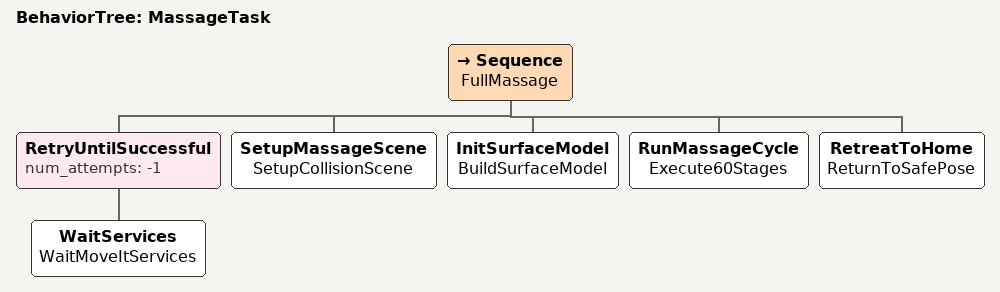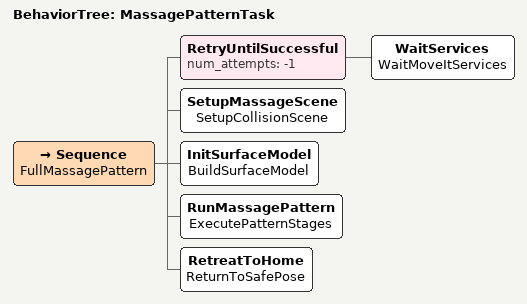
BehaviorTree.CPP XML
<root BTCPP_format="4">
  <BehaviorTree ID="MassageTask">
    <Sequence name="FullMassage">

      <!-- 阶段 0: 等待所有 ROS2 服务就绪（num_attempts=-1 = 无限重试） -->
      <RetryUntilSuccessful num_attempts="-1">
        <WaitServices name="WaitMoveItServices"/>
      </RetryUntilSuccessful>

      <!-- 阶段 1: 向 PlanningScene 注册床+人体碰撞对象 -->
      <SetupMassageScene name="SetupCollisionScene"/>

      <!-- 阶段 2: 构建 Catmull-Rom 脊柱曲面 + 路径生成器 -->
      <InitSurfaceModel name="BuildSurfaceModel"/>

      <!-- 阶段 3: 核心 — 60 阶段按摩遍历 -->
      <RunMassageCycle name="Execute60Stages"/>

      <!-- 阶段 4: 双臂回初始位姿 -->
      <RetreatToHome name="ReturnToSafePose"/>

    </Sequence>
  </BehaviorTree>

  <BehaviorTree ID="MassagePatternTask">
    <Sequence name="FullMassagePattern">

      <RetryUntilSuccessful num_attempts="-1">
        <WaitServices name="WaitMoveItServices"/>
      </RetryUntilSuccessful>

      <SetupMassageScene name="SetupCollisionScene"/>

      <InitSurfaceModel name="BuildSurfaceModel"/>

      <RunMassagePattern name="ExecutePatternStages"/>

      <RetreatToHome name="ReturnToSafePose"/>

    </Sequence>
  </BehaviorTree>
</root>
